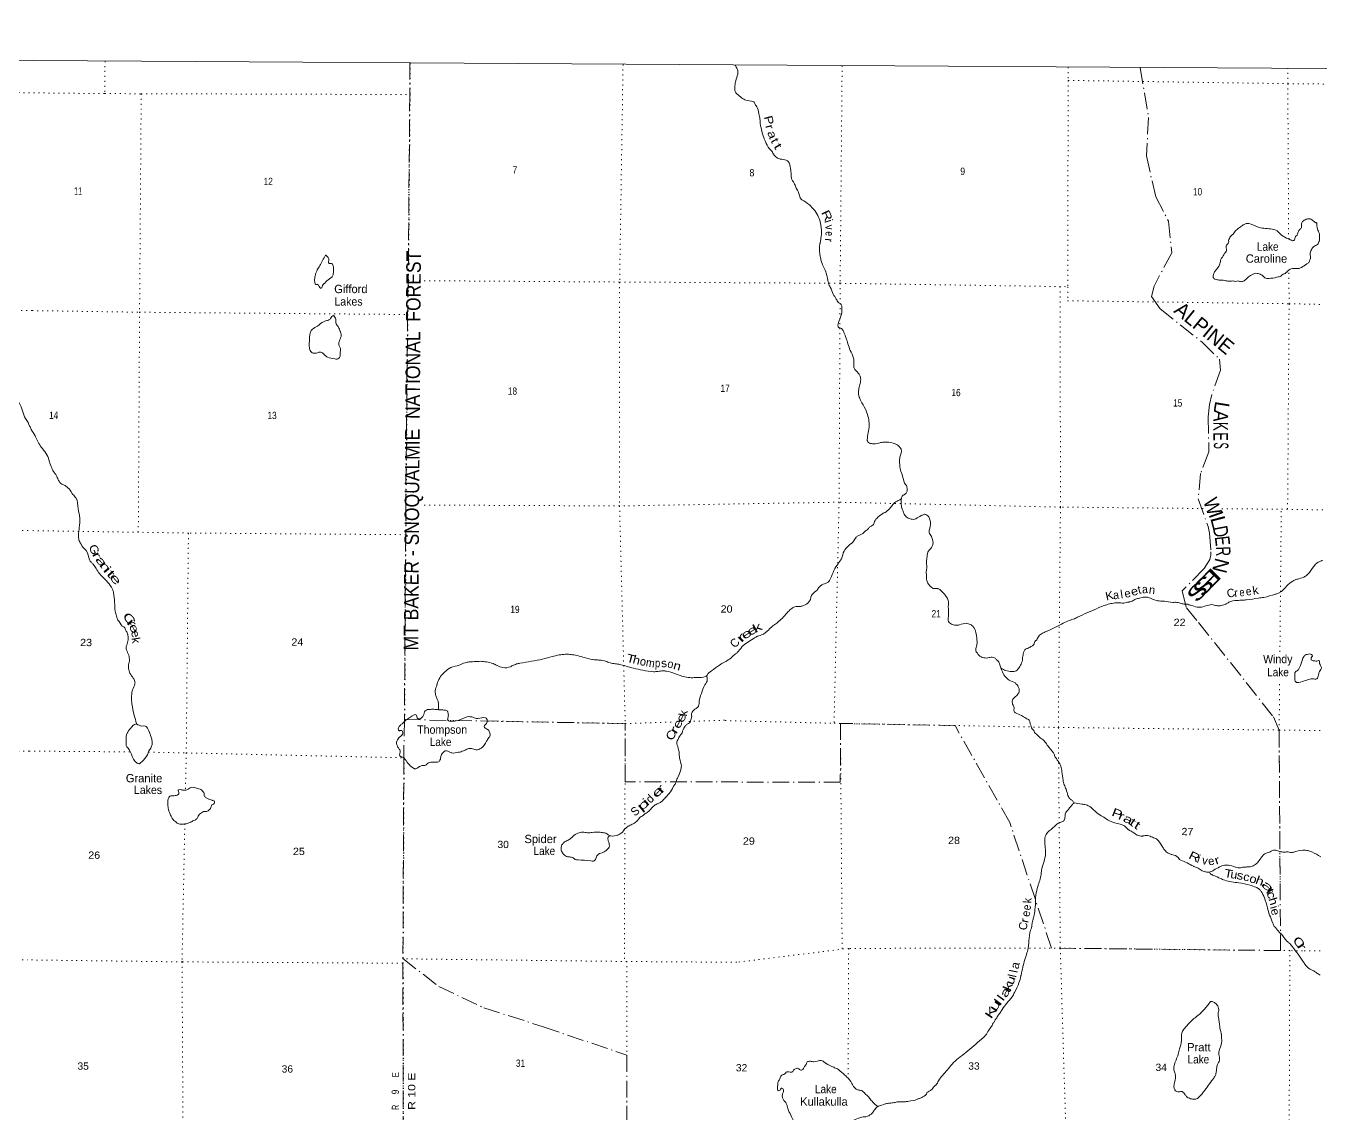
# Model space of a CAD drawing. Header units: feet. Extents: x -252966 to 4, y -183309 to 1368.
# Drawn here: x -155585 to -124436, y -24795 to 1368 of the extents above; entities that cross this region are included whole.
import ezdxf
from ezdxf.enums import TextEntityAlignment as Align

# ---------------------------------------------------------------- set-up
doc = ezdxf.new("R2010")
doc.units = ezdxf.units.FT
doc.header["$LTSCALE"] = 80
doc.linetypes.add('DOT_DASHED', pattern=[7.7, 5, -1.2, 0.3, -1.2])
doc.linetypes.add('DOTTED', pattern=[1.5, 0.3, -1.2])
for name, color, linetype, lineweight in [('39', 7, 'Continuous', 13), ('4', 7, 'Continuous', 13), ('41', 7, 'Continuous', 13), ('44', 7, 'DOT_DASHED', 13), ('6', 7, 'DOTTED', 25), ('7', 7, 'DOTTED', 13)]:
    doc.layers.add(name, color=color, linetype=linetype, lineweight=lineweight)

msp = doc.modelspace()

# ---------------------------------------------------------------- linework, layer by layer
at = {"layer": '39'}
for points in [[(-138510.26, 424.8), (-138501.15, 402.24), (-138450.09, 292.07), (-138452.66, 207.66), (-138497.88, 49.17), (-138518.8, -77.33), (-138523.26, -143.64), (-138515.69, -214.05), (-138495.79, -242.33), (-138388, -339.59), (-138278.03, -412.73), (-138071.49, -458.42), (-138059.49, -464.53), (-138041.67, -502.85), (-137995.97, -577.55), (-137946.83, -738.72), (-137944.91, -750.8), (-137917.59, -871.6), (-137906.54, -1022.45), (-137896.78, -1064.74), (-137837.95, -1280.25), (-137786.64, -1415.3), (-137687.36, -1586.87), (-137619.62, -1667.76), (-137562.01, -1762.65), (-137512.06, -1801.19), (-137427.95, -1835.96), (-137283.57, -1867.14), (-137257.56, -1881.39), (-137241.57, -1893.57), (-137182.47, -2066.86), (-137167.3, -2201.66), (-137167.39, -2215.73), (-137161.9, -2296.18), (-137092.43, -2419.29), (-137056.88, -2510.01), (-137001.34, -2614.93), (-136918.27, -2806.49), (-136864.3, -2845.07), (-136688.46, -2976.98), (-136630.63, -3039.7), (-136523.22, -3195.25), (-136491.57, -3267.84), (-136452.45, -3424.92), (-136440.93, -3505.41), (-136437.63, -3613.99), (-136454.8, -3780.72), (-136471.43, -3867.04), (-136475.58, -3887.11), (-136482.81, -4069.99), (-136461.6, -4202.82), (-136434.22, -4313.58), (-136323.53, -4581.72), (-136268.88, -4819.32), (-136249.18, -4877.75), (-136225.36, -4920.14), (-136152.18, -5089.51), (-136082.67, -5206.6), (-136030.98, -5285.36), (-135975.02, -5325.96), (-135959.07, -5344.17), (-135945.49, -5416.63), (-135946.12, -5511.11), (-135956.5, -5563.3), (-135960.67, -5585.39), (-136034.38, -5799.96), (-136038.83, -5866.27), (-136028.9, -5882.42), (-135954.83, -5917.12), (-135926.91, -5947.47), (-135895.19, -6010.01), (-135798.58, -6280.07), (-135743.42, -6441.28), (-135666.32, -6626.77), (-135656.66, -6683.12), (-135659.53, -6813.77), (-135647.85, -6870.14), (-135631.99, -6900.4), (-135620.03, -6914.56), (-135558.21, -6979.32), (-135512.43, -7041.96), (-135498.65, -7084.28), (-135493, -7140.6), (-135509.89, -7265.12), (-135540.78, -7381.5), (-135547.31, -7457.84), (-135535.75, -7532.3), (-135490.35, -7651.23), (-135381.24, -7853.02), (-135343.65, -7939.73), (-135300.59, -8108.89), (-135289.14, -8199.43), (-135289.45, -8245.67), (-135333.91, -8593.13), (-135332.06, -8617.26), (-135302.22, -8659.69), (-135256.18, -8682.13)], [(-158922.14, -1600.99), (-158917.64, -1607.73), (-158871.3, -1726.34), (-158772.62, -1931.36), (-158712.23, -2029.83), (-158625.72, -2140.33), (-158585.44, -2226.77), (-158474.56, -2546.42), (-158410.06, -2727.35), (-158301.36, -2914.25), (-158283.25, -2938.37), (-158158.54, -3076.98), (-158104.19, -3167.41), (-158033.8, -3235.7), (-157979.51, -3275.85), (-157818.69, -3368.15), (-157750.4, -3362.02), (-157633.9, -3353.81), (-157541.52, -3333.57), (-157443.1, -3323.38), (-157149.81, -3329.01), (-157029.29, -3320.79), (-156834.47, -3294.37), (-156691.84, -3300.21), (-156647.63, -3312.22), (-156609.44, -3334.29), (-156569.21, -3378.48), (-156498.71, -3537.28), (-156472.54, -3577.47), (-156450.43, -3593.53), (-156402.2, -3605.53), (-156376.07, -3621.59), (-156337.8, -3699.98), (-156321.65, -3766.33), (-156289.26, -3973.46), (-156236.79, -4166.47), (-156204.55, -4252.92), (-156160.09, -4470.08), (-156145.8, -4657.12), (-156165.71, -4805.98), (-156169.71, -4816.05), (-156191.63, -4962.91), (-156185.5, -5049.39), (-156151.17, -5200.19), (-156136.89, -5379.18), (-156156.51, -5763.38), (-156148.34, -5871.98), (-156075.77, -6075.03), (-156017.07, -6441.01), (-155992.78, -6591.83), (-155990.6, -6730.61), (-155984.53, -6766.8), (-155990.34, -6947.83), (-155980.24, -6996.09), (-155945.91, -7142.87), (-155899.53, -7287.63), (-155897.5, -7303.72), (-155845.04, -7492.71), (-155808.78, -7579.15), (-155746.36, -7701.75), (-155663.76, -7892.72), (-155591.21, -8083.7), (-155532.85, -8176.14), (-155514.7, -8226.4), (-155473.76, -8296.57), (-155454.61, -8347.41)], [(-124527.72, -3368.42), (-124555.78, -3360.18), (-124603.72, -3321.64), (-124677.74, -3278.9), (-124733.94, -3274.49), (-124768.16, -3286.31), (-124856.88, -3341.97), (-124885.37, -3398.05), (-124883.8, -3464.4), (-124894.05, -3496.49), (-124946.63, -3552.41), (-124991.55, -3664.67), (-125025.94, -3702.62), (-125066.71, -3794.8), (-125100.89, -3800.59), (-125152.95, -3778.11), (-125174.97, -3767.9), (-125241.05, -3739.29), (-125403, -3631.61), (-125468.82, -3562.79), (-125502.87, -3550.49), (-125548.95, -3534.08), (-125869.96, -3489.6), (-125984.15, -3448.59), (-126204.64, -3386.73), (-126230.79, -3392.57), (-126301.35, -3434.29), (-126497.22, -3597.75), (-126531.66, -3643.74), (-126559.92, -3665.65), (-126618.68, -3745.65), (-126637.09, -3795.77), (-126639.45, -3850.03), (-126645.54, -3860.04), (-126696.21, -3930.04), (-126698.43, -3962.19), (-126686.86, -4034.64), (-126713.3, -4084.71), (-126733.51, -4104.67), (-126776.18, -4180.76), (-126820.76, -4240.75), (-126837.21, -4298.93), (-126868.05, -4407.27), (-126953.13, -4519.24), (-126975.44, -4553.26), (-127008.11, -4635.45), (-127012.38, -4673.61), (-127002.49, -4695.79), (-126976.56, -4722.11), (-126962.54, -4728.24), (-126866.29, -4749.02), (-126739.83, -4757.96), (-126627.5, -4776.84), (-126513.02, -4773.63), (-126472.91, -4781.95), (-126408.57, -4770.35), (-126336.4, -4788.95), (-126304.22, -4781.14), (-126229.64, -4739.45), (-126201.33, -4709.49), (-126011.79, -4592.23), (-125947.49, -4586.65), (-125929.45, -4590.8), (-125831.33, -4633.71), (-125741.43, -4704.7), (-125711.34, -4708.93), (-125528.49, -4692.13), (-125419.88, -4666.77), (-125381.62, -4650.95), (-125306.97, -4597.21), (-125280.82, -4591.36), (-125246.47, -4559.44), (-125236.43, -4559.51), (-125228.28, -4541.47), (-125199.99, -4515.54), (-125179.81, -4499.6), (-125073.15, -4466.18), (-124978.82, -4472.88), (-124940.62, -4467.12), (-124884.24, -4443.39), (-124753.14, -4357.88), (-124702.66, -4316.02), (-124680.23, -4263.91), (-124669.9, -4219.76), (-124666.87, -4064.99), (-124644.47, -4018.91), (-124632.27, -3994.87), (-124567.58, -3931), (-124484.9, -3877.31), (-124464.47, -3825.19), (-124460.37, -3813.16), (-124449.95, -3754.93), (-124462.98, -3600.05), (-124510.39, -3481.11), (-124527.72, -3368.42), (-124535.82, -3378.41)], [(-148377.59, -4152.84), (-148511.77, -4401.16), (-148570.68, -4503.27), (-148597.18, -4563.39), (-148621.85, -4649.66), (-148636.48, -4735.99), (-148636.68, -4766.15), (-148628.94, -4810.43), (-148605.12, -4852.81), (-148576.99, -4851), (-148564.96, -4853.09), (-148493.27, -4944.06), (-148465.07, -4932.2), (-148444.63, -4878.07), (-148414.26, -4840.09), (-148400.13, -4828.13), (-148345.51, -4768.2), (-148214.34, -4670.63), (-148196.08, -4642.61), (-148187.75, -4598.45), (-148184.67, -4435.64), (-148198.35, -4379.25), (-148212.28, -4359.05), (-148286.51, -4348.48), (-148302.24, -4298.11), (-148289.99, -4268.04), (-148313.69, -4207.57), (-148369.51, -4144.86)], [(-148172.29, -5601.67), (-148220.63, -5623.44), (-148253.09, -5673.47), (-148305.55, -5711.29), (-148341.78, -5723.1), (-148408.19, -5744.74), (-148569.56, -5854.17), (-148688.57, -5933.74), (-148735.21, -6001.75), (-148747.61, -6055.94), (-148763.57, -6343.3), (-148750.06, -6425.81), (-148696.3, -6496.55), (-148599.98, -6507.28), (-148535.58, -6485.62), (-148485.35, -6481.96), (-148447.31, -6498.31), (-148379.47, -6565.13), (-148361.5, -6581.34), (-148325.5, -6603.7), (-148151.07, -6645.14), (-148096.88, -6649.54), (-148026.24, -6595.76), (-148017.97, -6559.64), (-148017.41, -6475.21), (-148016.87, -6392.8), (-148048.58, -6330.25), (-148054.2, -6267.9), (-148045.94, -6233.78), (-148021.42, -6169.63), (-147996.5, -6045.17), (-148012.27, -6000.83), (-148020.21, -5986.7), (-148061.69, -5881.88), (-148103.47, -5823.28), (-148123.26, -5778.92), (-148128.7, -5690.43), (-148180.26, -5591.56)], [(-155454.61, -8347.41), (-155364.48, -8493.88), (-155338.78, -8554.37), (-155187.81, -8804.71), (-155078.33, -8950.22), (-155017.19, -9119.51), (-154963.96, -9268.65), (-154898.46, -9385.7), (-154854.68, -9446.32), (-154805.18, -9553.21), (-154765.45, -9617.82), (-154723.55, -9658.32), (-154641.45, -9695.09), (-154563.54, -9755.94), (-154543.59, -9776.19), (-154452.08, -9907.5), (-154380.34, -9990.43), (-154325.8, -10246.11), (-154289.19, -10479.56), (-154290.01, -10604.19), (-154302.86, -10724.72), (-154315.65, -10837.2), (-154314.57, -10977.92), (-154302.84, -11026.25), (-154275.05, -11074.7), (-154189.54, -11201.95), (-154133.68, -11258.63), (-154052.81, -11480.33), (-154013.04, -11538.9), (-153967.17, -11587.47), (-153955.2, -11599.62), (-153895.57, -11692.51), (-153712.32, -11918.95), (-153646.5, -11987.77), (-153527.03, -12141.39), (-153495.29, -12199.91), (-153475.67, -12270.41), (-153449.11, -12505.8), (-153432.43, -12716.99), (-153403.1, -12835.8), (-153391.41, -12890.16), (-153341.71, -12966.9), (-153226.09, -13096.37), (-153216.07, -13098.45), (-153196.28, -13142.82), (-153158.58, -13211.43), (-153129.03, -13298.08), (-153123.71, -13404.66), (-153158.71, -13535.08), (-153171.19, -13601.33), (-153163.45, -13645.61), (-153110.11, -13778.67), (-153098.47, -13841.07), (-153094.9, -13907.43), (-153109.42, -13977.69), (-153112.2, -14094.26), (-153080.82, -14209.07), (-152999.26, -14326.24), (-152963.64, -14404.89), (-152957.87, -14443.12), (-152962.03, -14465.21), (-153019.22, -14611.55), (-153038, -14717.96), (-153040.94, -14858.66), (-153031.45, -14943.16), (-152975.08, -15224.99), (-152926.18, -15422.34), (-152924.24, -15432.41)], [(-135256.18, -8682.13), (-135210.03, -8686.47), (-135057.32, -8673.48), (-134960.77, -8650.04), (-134874.42, -8648.64), (-134659.82, -8690.36), (-134611.8, -8716.83), (-134547.94, -8777.59), (-134520.09, -8817.99), (-134549.47, -9008.76), (-134553.64, -9032.85), (-134554.67, -9187.63), (-134535.43, -9316.43), (-134486.2, -9463.52), (-134403.27, -9677.19), (-134391.3, -9689.34), (-134381.54, -9731.62), (-134371.9, -9792), (-134388.44, -9864.25), (-134412.73, -9892.22), (-134485.32, -9937.95), (-134513.9, -10008.1), (-134520.72, -10128.67), (-134499.33, -10235.36), (-134491.42, -10253.51), (-134448.11, -10384.48), (-134416.24, -10424.91), (-134326.29, -10487.87), (-134280.19, -10500.25), (-134221.99, -10506.7), (-134169.68, -10490.98), (-134036.66, -10417.54), (-133974.22, -10389.84), (-133946.07, -10384.01), (-133924.02, -10390.2), (-133876.04, -10422.7), (-133854.11, -10446.98), (-133834.33, -10493.35), (-133818.62, -10545.73), (-133815.18, -10634.21), (-133844.45, -10808.89), (-133842.58, -10829.01), (-133820.77, -10871.38), (-133751.83, -11074.9), (-133758.12, -11115.06), (-133788.7, -11185.2), (-133853.45, -11259.12), (-133873.76, -11293.15), (-133900.86, -11443.73), (-133911.44, -11526.08), (-133902.22, -11650.78), (-133915.06, -11769.29), (-133907.81, -11887.95), (-133896.52, -12002.61), (-133848.84, -12081.35), (-133786.99, -12142.09), (-133775.02, -12154.24), (-133747.01, -12170.52), (-133650.62, -12169.19), (-133624.55, -12175.4), (-133558.6, -12224.11), (-133504.73, -12276.76), (-133440.98, -12353.6), (-133417.11, -12387.94), (-133383.63, -12488.69), (-133384.39, -12603.27), (-133382, -12848.54), (-133390.57, -12930.9), (-133364.84, -12987.37), (-133352.87, -12999.51), (-133308.88, -13027.97), (-133214.67, -13054.77), (-133118.21, -13043.39), (-132941.26, -13008.45), (-132881.13, -13024.96), (-132797.15, -13079.83), (-132771.24, -13110.16), (-132700.65, -13367.97), (-132693.12, -13444.42), (-132699.73, -13532.82), (-132724.58, -13647.23), (-132720.73, -13671.38), (-132696.91, -13713.76), (-132649.13, -13776.42), (-132597.16, -13812.97), (-132533.06, -13837.55), (-132400.5, -13834.46), (-132384.41, -13830.56), (-132328.15, -13824.92), (-132274.02, -13839.38), (-132222.1, -13883.97), (-132160.37, -13962.8), (-132152.49, -13984.97), (-132083.47, -14176.43), (-131994.01, -14313.76), (-131922.1, -14372.57), (-131771.91, -14435.95)], [(-135574.13, -10909.25), (-135443.16, -10843.84), (-135376.49, -10781.99), (-135340.21, -10762.14), (-135303.81, -10724.2), (-135257.32, -10678.3), (-135182.72, -10632.59), (-135168.37, -10588.46), (-135107.42, -10482.35), (-134972.14, -10370.73), (-134937.89, -10352.88), (-134917.76, -10346.99), (-134853.22, -10303.22), (-134752.1, -10195.38), (-134717.64, -10147.38), (-134616.69, -10065.67), (-134530.03, -10018.04), (-134513.15, -9997.21)], [(-141547.82, -18124.06), (-141375.06, -18115.23), (-141304.59, -18087.59), (-141256.22, -18061.79), (-141146.94, -17933.91), (-141066.27, -17882.21), (-140969.54, -17830.63), (-140864.6, -17752.97), (-140850.4, -17730.96), (-140775.64, -17661.13), (-140723.2, -17627.32), (-140678.75, -17585.42), (-140634.42, -17563.62), (-140478.77, -17407.92), (-140394.07, -17354.24), (-140313.54, -17322.65), (-140236.75, -17250.82), (-140218.56, -17232.86), (-140133.57, -17134.96), (-140024.16, -16986.97), (-139985.49, -16908.84), (-139961.2, -16880.87), (-139920.26, -16762.56), (-139889.75, -16704.47), (-139824.39, -16538.08), (-139809.75, -16449.74), (-139852.63, -16252.43), (-139860.1, -16167.95), (-139875.34, -16043.2), (-139914.6, -15906.23), (-139914.31, -15862.01), (-139895.92, -15813.89), (-139889.81, -15801.87), (-139841.01, -15709.74), (-139792.41, -15647.77), (-139778.07, -15605.66), (-139747.46, -15531.49), (-139717.01, -15481.45), (-139668.51, -15435.56), (-139614.08, -15403.78), (-139591.76, -15369.76), (-139583.49, -15333.64), (-139560.78, -15239.32), (-139568.56, -15201.07), (-139562.36, -15174.98), (-139481.39, -15077.05), (-139420.86, -15033.25), (-139406.65, -15011.24), (-139394.47, -14991.22), (-139379.73, -14886.79), (-139328.26, -14696.18), (-139240.52, -14485.72), (-139185.52, -14367.51), (-139194.96, -14276.98), (-139188.78, -14252.9), (-139085.71, -14153.11), (-138889.98, -14011.77), (-138654.1, -13870.71), (-138518.8, -13757.08), (-138462.28, -13713.25), (-138354.96, -13577.31), (-138310.49, -13533.4), (-138254, -13493.6), (-138235.84, -13481.66), (-138078.54, -13380.25), (-137945.52, -13306.81), (-137881.14, -13289.17), (-137707.6, -13161.74), (-137651.01, -13107.87), (-137467.35, -12968.45), (-137234.82, -12726.85), (-137153.99, -12651.03), (-137079.41, -12609.34), (-136942.81, -12602.26), (-136870.38, -12580.66), (-136737.28, -12495.16), (-136698.61, -12417.04), (-136694.46, -12396.96), (-136661.8, -12316.78), (-136540.58, -12207.08), (-136495.97, -12141.05), (-136457.58, -12105.14), (-136399.1, -12069.37), (-136278.28, -12017.95), (-136243.87, -11977.99), (-136158.23, -11781.59), (-136060.68, -11605.38), (-135971.5, -11481.37), (-135955.26, -11455.36), (-135924.49, -11357.07), (-135847.18, -11204.84), (-135824.93, -11180.87), (-135731.99, -11095.09), (-135711.84, -11085.18), (-135667.32, -11033.23), (-135604.45, -10939.19), (-135574.13, -10909.25)], [(-132113.41, -14090.71), (-132059.01, -14122.33), (-131938.77, -14159.36), (-131858.5, -14167.97), (-131749.93, -14148.63), (-131681.15, -14072.73), (-131620.17, -13960.59), (-131601.64, -13892.37), (-131595.22, -13832.11), (-131572.34, -13711.65), (-131541.78, -13645.53), (-131513.51, -13621.61), (-131481.31, -13611.79), (-131394.68, -13570.18), (-131330.11, -13522.39), (-131283.3, -13428.24), (-131271.2, -13420.28), (-131222.46, -13338.21), (-131139.6, -13258.38), (-131052.97, -13216.78), (-130656.11, -13026.6), (-130513.05, -12953.23), (-130376.2, -12907.96), (-130277.5, -12862.42), (-129818.3, -12658.61), (-129572.65, -12559.83), (-129439.91, -12528.61), (-129305.26, -12513.47), (-129160.72, -12520.53), (-129046.1, -12497.21), (-129028.02, -12495.33), (-128937.43, -12461.8), (-128899.1, -12435.93), (-128808.55, -12408.43), (-128691.9, -12381.11), (-128635.65, -12377.49), (-128551.42, -12394.16), (-128419.22, -12445.35), (-128272.8, -12472.52), (-128180.46, -12477.19), (-127983.84, -12504.71), (-127931.62, -12503.07), (-127831.29, -12513.83), (-127735.09, -12542.66), (-127620.68, -12551.5), (-127572.59, -12567.93), (-127552.54, -12572.09), (-127392.19, -12617.45), (-127293.78, -12616.13), (-127010.27, -12561.85), (-126902.01, -12588.74), (-126785.45, -12575.5), (-126723.05, -12553.82), (-126664.61, -12522.07), (-126634.36, -12502.18), (-126433.25, -12457.37), (-126302.68, -12452.26), (-126208.25, -12444.89), (-125920.79, -12400.68), (-125790.15, -12383.51), (-125514.54, -12309.07), (-125498.45, -12305.16), (-125419.94, -12275.56), (-125236.09, -12108), (-125092.75, -11992.42), (-125038.35, -11964.66), (-124949.81, -11937.14), (-124788.75, -11875.96), (-124691.74, -11782.16), (-124564.07, -11606.16), (-124481.3, -11540.41), (-124402.85, -11503.71), (-124380.53, -11496.92)], [(-139189.45, -14263.2), (-139233.2, -14288.77), (-139426.14, -14313.54), (-139530.59, -14316.82), (-139687.15, -14305.67), (-139967.71, -14217.24), (-140166.13, -14159.56), (-140250.42, -14150.92), (-140373.01, -14166.14), (-140471.46, -14173.48), (-140736.28, -14135.43), (-140958.88, -14089.63), (-141313.7, -13994.65), (-141432.07, -13977.73), (-141552.39, -13952.76), (-141660.53, -13907.77), (-141738.78, -13897.17), (-141758.85, -13895.02), (-141855.19, -13888.31), (-142047.77, -13856.79), (-142400.61, -13767.86), (-142458.79, -13759.41), (-142597.32, -13754.41), (-142752.05, -13769.4), (-142916.99, -13810.45), (-143150.33, -13871.12), (-143415.74, -13921.51), (-143695.19, -13969.79), (-143777.64, -13987.3), (-143825.97, -14007.06), (-143850.13, -14016.94), (-143922.66, -14052.62), (-144103.53, -14073.45), (-144241.78, -14026.24), (-144337.86, -13979.33), (-144498.24, -13937.99), (-144650.76, -13922.84), (-144757.22, -13928.12), (-144915.94, -13939.06), (-145014.45, -13956.46), (-145153.38, -14011.76), (-145358.63, -14074.64), (-145507.94, -14182.14), (-145578.74, -14260.04), (-145659.94, -14392.14), (-145688.62, -14478.38), (-145694.79, -14500.45), (-145715.26, -14558.6), (-145730.28, -14705.24), (-145704.74, -14789.85), (-145682.91, -14830.21), (-145661.3, -14902.74), (-145654.09, -15027.42), (-145656.47, -15083.69)], [(-125043.15, -14212.08), (-125039.02, -14194.02), (-124972.38, -14138.2), (-124931.78, -14072.15), (-124901.2, -14002.01), (-124821.55, -13801.55), (-124793.24, -13771.59), (-124746.95, -13755.84), (-124640.54, -13758.6), (-124620.7, -13794.92), (-124649.09, -13836.94), (-124653.32, -13869.07), (-124649.41, -13885.18), (-124621.41, -13903.47), (-124539.16, -13916.11), (-124529.14, -13918.19), (-124462.76, -13902.58), (-124446.87, -13928.83), (-124447.19, -13977.07), (-124423.39, -14021.46), (-124403.72, -14083.92), (-124415.99, -14118.01), (-124448.43, -14164.02), (-124475.07, -14246.25), (-124517.91, -14346.46), (-124620.32, -14345.73), (-124648.44, -14347.55), (-124948.21, -14431.87), (-125006.43, -14429.45), (-125032.35, -14401.12), (-125042.23, -14376.93), (-125043.74, -14300.53), (-125045.67, -14288.45), (-125043.15, -14212.08)], [(-131771.91, -14435.95), (-131758.04, -14464.19), (-131722.09, -14494.59), (-131714.21, -14516.76), (-131692.35, -14551.09), (-131676.71, -14615.53), (-131676.91, -14645.68), (-131713.51, -14715.78), (-131782.27, -14787.67), (-131830.78, -14835.57), (-131840.99, -14861.63), (-131835.56, -14952.13), (-131802.01, -15040.82), (-131800.56, -15125.26), (-131768.66, -15159.66), (-131624.49, -15222.99), (-131518.53, -15294.1), (-131468.47, -15316.57), (-131422.62, -15367.15), (-131416.9, -15413.42), (-131410.98, -15429.55), (-131365.57, -15546.46), (-131335.65, -15576.83), (-131305.91, -15635.33), (-131212.09, -15720.43), (-131170.23, -15766.96), (-131128.24, -15795.4), (-130962.85, -15989.55), (-130831.53, -16173.41), (-130799.85, -16241.98), (-130781.9, -16260.2), (-130762.11, -16304.57), (-130744.14, -16320.78), (-130734.21, -16336.93), (-130674.71, -16449.92), (-130649.46, -16578.76), (-130622.7, -16783.99), (-130593.31, -16894.76), (-130549.83, -17001.61), (-130504.63, -17150.69), (-130480.87, -17201.12), (-130456.96, -17229.43), (-130399.03, -17276.07), (-130357.21, -17328.63)], [(-145652.48, -15087.74), (-145762.86, -15076.91), (-145879.35, -15080.11), (-145915.52, -15083.87), (-145971.96, -15115.64), (-146022.96, -15235.89), (-146081.61, -15297.8), (-146113.81, -15309.63), (-146173.79, -15269), (-146185.53, -15222.68), (-146215.53, -15204.38), (-146243.71, -15214.23), (-146437.32, -15339.51), (-146469.65, -15369.44), (-146510.09, -15411.36), (-146572.66, -15459.17), (-146615.24, -15521.19), (-146619.61, -15575.43), (-146611.67, -15589.56), (-146591.61, -15591.71), (-146571.5, -15587.83), (-146541.37, -15586.04), (-146517.48, -15618.37), (-146513.67, -15648.55), (-146534.06, -15696.65), (-146584.57, -15742.53), (-146655.5, -15840.53), (-146661.95, -15904.81), (-146630.36, -15985.45), (-146588.62, -16052.08), (-146574.89, -16100.42), (-146574.95, -16110.47), (-146593.42, -16170.65), (-146583.56, -16196.85), (-146551.57, -16219.19), (-146521.51, -16227.45), (-146483.54, -16255.86), (-146389.92, -16371.1), (-146250.19, -16498.74), (-146230.16, -16506.92), (-146165.81, -16493.3), (-146115.37, -16457.47), (-146058.97, -16431.74), (-146008.73, -16426.06), (-145964.54, -16424.36), (-145916.06, -16380.48), (-145871.73, -16358.68), (-145749.2, -16353.51), (-145733.14, -16353.63), (-145636.59, -16330.19), (-145608.11, -16274.1), (-145591.49, -16189.79), (-145534.7, -16105.76), (-145494.37, -16079.91), (-145432.16, -16086.38), (-145368.12, -16119), (-145334.03, -16127.28), (-145173.28, -16112.33), (-145052.56, -16077), (-144971.97, -16037.36), (-144941.77, -16025.52), (-144857.42, -16024.1), (-144757.19, -16050.94), (-144686.84, -16041.39), (-144628.41, -16011.65), (-144498.81, -15847.72), (-144444, -15759.66), (-144417.69, -15727.68), (-144413.34, -15677.45), (-144444.9, -15590.79), (-144472.82, -15562.45), (-144526.84, -15531.91), (-144550.81, -15511.64), (-144546.48, -15465.44), (-144487.83, -15401.52), (-144477.48, -15355.36), (-144483.3, -15325.17), (-144489.24, -15311.05), (-144521.18, -15282.68), (-144706.05, -15301.48), (-144828.33, -15268.45), (-144908.56, -15253.81), (-145142.02, -15332.58), (-145316.95, -15365.51), (-145389.24, -15365), (-145427.23, -15340.61), (-145418.54, -15240.16), (-145427.99, -15151.64), (-145435.87, -15127.47), (-145503.94, -15096.83), (-145600.31, -15094.14), (-145614.37, -15094.04), (-145652.48, -15087.74)], [(-152924.22, -15430.39), (-152974.52, -15444.11), (-153039.19, -15505.97), (-153134.36, -15625.92), (-153148.61, -15653.96), (-153173.74, -15810.58), (-153170.61, -15945.29), (-153158.82, -15983.57), (-153124.89, -16015.97), (-153025.79, -16213.67), (-152954.27, -16330.77), (-152890.34, -16381.48), (-152856.25, -16387.75), (-152842.18, -16385.84), (-152838.1, -16375.82), (-152825.97, -16363.84), (-152688.46, -16220.08), (-152660.05, -16174.04), (-152625.28, -16079.81), (-152566.44, -15987.75), (-152547.8, -15901.44), (-152549.41, -15841.12), (-152568.88, -15748.51), (-152628.12, -15597.33), (-152659.8, -15528.75), (-152691.68, -15490.33), (-152717.71, -15480.1), (-152794.02, -15479.56), (-152924.22, -15430.39)], [(-151926.66, -17023.53), (-151902.5, -17013.65), (-151844.25, -17012.05), (-151810.18, -17022.34), (-151711.73, -17014.99), (-151681.49, -16997.11), (-151629.1, -16969.34), (-151558.71, -16953.76), (-151448.45, -16982.68), (-151394.34, -16999.14), (-151314.44, -17064.03), (-151296.57, -17094.31), (-151296.93, -17148.59), (-151285.04, -17172.8), (-151231.12, -17217.4), (-151169.08, -17250), (-151100.91, -17266.57), (-151082.88, -17272.73), (-151056.84, -17282.96), (-151045.1, -17329.28), (-151107.68, -17379.09), (-151144.37, -17461.26), (-151172.73, -17499.25), (-151235.22, -17534.99), (-151307.55, -17540.51), (-151359.95, -17568.29), (-151404.32, -17598.13), (-151465.26, -17702.23), (-151519.74, -17742.05), (-151606.38, -17785.66), (-151624.52, -17795.59), (-151696.99, -17823.22), (-151823.63, -17842.43), (-151859.79, -17844.18), (-151903.9, -17833.82), (-151977.91, -17789.07), (-152023.84, -17750.55), (-152061.67, -17702.04), (-152113.2, -17599.15), (-152160.45, -17456.09), (-152167.76, -17345.47), (-152144.7, -17198.89), (-152132.54, -17182.89), (-152098.27, -17163.03), (-152060.1, -17159.28), (-152040, -17157.41), (-151941.51, -17144.04), (-151903.15, -17112.14), (-151902.94, -17079.98), (-151918.72, -17037.65), (-151926.66, -17023.53)], [(-130357.21, -17328.63), (-130409.77, -17382.54), (-130523.14, -17520.45), (-130541.35, -17540.42), (-130571.98, -17618.6), (-130588.81, -17733.07), (-130600.99, -17753.09), (-130631.27, -17776.99), (-130723.89, -17814.54), (-130812.68, -17880.25), (-130907.63, -17966.02), (-130996.49, -18041.78), (-131028.95, -18091.81), (-131055.48, -18155.95), (-131059.72, -18190.09), (-131043.92, -18533.95), (-131044.01, -18548.03), (-131141.11, -18959.44), (-131151.75, -19049.83), (-131229.97, -19338.75), (-131275.5, -19543.47), (-131293.57, -19846.89), (-131320.9, -20031.64), (-131374.75, -20280.54), (-131381.08, -20326.73), (-131403.62, -20394.92), (-131443.47, -20651.95), (-131473.06, -20874.87), (-131512.09, -21007.28), (-131542.82, -21099.53), (-131633.66, -21474.81), (-131637.8, -21492.87), (-131683.06, -21657.39), (-131789.03, -21891.84), (-131849.98, -21997.95), (-132090.97, -22303.82), (-132139.69, -22383.88), (-132194.37, -22453.86), (-132218.8, -22503.94), (-132267.39, -22563.9), (-132283.72, -22603.99), (-132303.98, -22629.98), (-132328.45, -22686.1), (-132393.27, -22772.08), (-132464.37, -22894.2), (-132565.46, -22998.02), (-132585.66, -23015.97), (-132961.29, -23336.97), (-133140.93, -23474.41), (-133294.47, -23614.04), (-133405.83, -23751.96), (-133618.44, -24017.82), (-133685.39, -24121.88), (-133741.94, -24169.73), (-133774.37, -24215.74), (-133871.2, -24281.39), (-133897.43, -24301.31), (-133897.5, -24311.36), (-133998.51, -24403.12), (-134040.87, -24430.96), (-134111.3, -24452.58), (-134133.45, -24462.47), (-134334.58, -24509.3), (-134414.98, -24520.79), (-134501.32, -24520.18), (-134613.81, -24525.42), (-134710.35, -24546.85), (-134826.89, -24558.09), (-134907.32, -24573.6), (-135060.29, -24626.8), (-135084.43, -24632.66)], [(-130357.21, -17328.63), (-130170.64, -17358.1), (-130070.36, -17376.9), (-130016.29, -17399.39), (-129886.4, -17496.8), (-129740.63, -17620.45), (-129612.6, -17695.74), (-129492.61, -17770.96), (-129304.2, -17824.56), (-129199.98, -17855.45), (-129131.94, -17892.12), (-129080.09, -17946.76), (-129020.14, -17991.41), (-128942.11, -18034.17), (-128838.16, -18105.27), (-128774.03, -18125.82), (-128723.84, -18128.19), (-128699.72, -18124.34), (-128587.19, -18113.07), (-128471, -18156.11), (-128366.89, -18203.08), (-128245.46, -18364.75), (-128193.75, -18441.51), (-128115.97, -18522.47), (-128071.97, -18548.91), (-128001.84, -18573.53), (-127851.71, -18644.95), (-127821.88, -18689.39), (-127785.87, -18709.74), (-127635.69, -18775.13), (-127483.58, -18852.59), (-127465.56, -18860.76), (-127345.45, -18917.9), (-127297.47, -18950.4), (-127205.34, -18987.24), (-127115.04, -18997.93), (-127046.65, -18980.32), (-126990.21, -18948.55), (-126859.17, -18871.08), (-126736.4, -18829.73), (-126668.11, -18828.2), (-126605.92, -18836.68), (-126429.54, -18888.18), (-126379.38, -18894.57), (-126280.85, -18875.16), (-126222.67, -18873.25), (-126200.66, -18872.09), (-126187.35, -18869.19), (-126161.28, -18869.77), (-126141.02, -18869.19), (-126047.7, -18844.64), (-125865.8, -18667.02), (-125811.09, -18593.02), (-125762.64, -18555.17), (-125653.93, -18513.72), (-125579.38, -18476.05), (-125539.15, -18466.29), (-125501.01, -18468.57), (-125404.84, -18501.41), (-125308.53, -18514.15), (-125286.46, -18516.32), (-125206.07, -18506.83), (-125149.95, -18523.31), (-125103.75, -18521.63), (-125071.56, -18511.8), (-124848.38, -18471.17), (-124729.94, -18476.02), (-124631.77, -18510.89), (-124419.59, -18626.95)], [(-141547.82, -18124.06), (-141567.71, -18095.78), (-141603.7, -18071.4), (-141709.94, -18042.51), (-141762.12, -18038.12), (-141956.91, -18038.75), (-142009.2, -18050.44), (-142071.45, -18050.01), (-142181.8, -18035.15), (-142298.43, -18058.45), (-142364.89, -18088.14), (-142474, -18189.89), (-142554.63, -18235.56), (-142649.41, -18295.19), (-142673.69, -18323.17), (-142702.27, -18393.32), (-142704.66, -18451.6), (-142702.75, -18465.69), (-142680.98, -18514.09), (-142621.23, -18588.89), (-142527.11, -18629.76), (-142430.81, -18642.5), (-142362.84, -18689.22), (-142296.65, -18701.75), (-141987.55, -18724.03), (-141923.32, -18728.51), (-141868.75, -18676.62), (-141827.99, -18586.45), (-141809.8, -18568.49), (-141684.96, -18517.1), (-141608.31, -18465.38), (-141586.06, -18441.41), (-141575.95, -18431.43), (-141547.61, -18397.46), (-141543.13, -18327.13), (-141574.53, -18216.34), (-141578.35, -18186.16), (-141547.8, -18122.05)], [(-127098.67, -18998.02), (-127081.09, -19026.31), (-127001.09, -19075.12), (-126830.88, -19148.69), (-126732.75, -19189.59), (-126393.8, -19254.3), (-126121.05, -19308.49), (-125984.84, -19359.71), (-125898.8, -19406.55), (-125852.97, -19461.15), (-125777.67, -19614.47), (-125702.95, -19854.21), (-125651.88, -20027.46), (-125576.85, -20220.97), (-125539.23, -20301.64), (-125503.31, -20336.07), (-125455.55, -20402.75), (-125385.71, -20469.58), (-125367.77, -20489.81), (-125234.32, -20655.59), (-125178.4, -20702.22), (-125106.67, -20787.16), (-124834.02, -21160.98), (-124780.34, -21241.77), (-124734.46, -21288.33), (-124658.5, -21341.13), (-124590.43, -21373.78), (-124522.45, -21418.48), (-124435.78, -21473.23)], [(-127073.36, -22112.1), (-127235.31, -22307.96), (-127318.21, -22393.81), (-127445.42, -22499.46), (-127546.42, -22589.2), (-127671.83, -22727.03), (-127750.77, -22820.95), (-127765.13, -22867.08), (-127769.65, -22943.44), (-127787.09, -23150.37), (-127817.87, -23250.67), (-127848.83, -23377.1), (-127903.99, -23519.43), (-127949.08, -23657.82), (-127955.66, -23742.21), (-127953.73, -23754.28), (-127928.23, -23844.92), (-127937.65, -24055.93), (-127952.14, -24120.16), (-127944.66, -24204.64), (-127912.88, -24257.13), (-127844.76, -24281.74), (-127756.38, -24278.34), (-127686.58, -24351.2), (-127634.74, -24407.86), (-127582.73, -24438.38), (-127534.64, -24454.8), (-127436.28, -24459.51), (-127414.15, -24453.64), (-127361.71, -24419.84), (-127250.43, -24293.98), (-127236.26, -24275.98), (-127021.48, -23986.01), (-126970.8, -23914), (-126944.24, -23845.84), (-126925.2, -23699.23), (-126894.47, -23606.97), (-126863.99, -23552.91), (-126853.51, -23486.65), (-126876.68, -23345.77), (-126868.32, -23295.57), (-126845.85, -23239.44), (-126804.53, -23062.83), (-126806.1, -22996.48), (-126811.63, -22922.06), (-126848.57, -22738.87), (-126852.43, -22714.72), (-126883.04, -22485.34), (-126888.39, -22382.78), (-126875.98, -22328.59), (-126877.67, -22280.33), (-126941.16, -22163.29), (-127021.16, -22114.48), (-127041.19, -22106.29), (-127073.36, -22112.1)], [(-135084.43, -24632.66), (-135200.23, -24531.33), (-135275.95, -24442.34), (-135411.57, -24300.67), (-135477.53, -24253.97), (-135553.73, -24237.35), (-135619.78, -24204.72), (-135675.56, -24135.97), (-135703.31, -24081.5), (-135830.75, -23917.77), (-135918.6, -23840.76), (-136054.44, -23733.26), (-136142.53, -23692.43), (-136326.66, -23598.66), (-136382.62, -23558.06), (-136396.6, -23545.9), (-136442.66, -23527.48), (-136617.59, -23560.42), (-136639.67, -23558.25), (-136727.95, -23547.58), (-136792.41, -23577.28), (-136808.77, -23621.39), (-136841.16, -23661.36), (-136853.4, -23689.42), (-136887.89, -23743.45), (-136920.14, -23761.32), (-136948.2, -23753.08), (-137010.21, -23716.46), (-137044.37, -23720.24), (-137108.88, -23757.98), (-137125.16, -23790.02), (-137191.56, -23809.66), (-137289.95, -23808.96), (-137324.43, -23860.99), (-137356.59, -23864.78), (-137447.76, -23986.76), (-137484.37, -24056.86), (-137488.63, -24093.02), (-137495.41, -24207.55), (-137489.61, -24241.77), (-137465.62, -24258.02), (-137433.37, -24240.15), (-137405.01, -24202.16), (-137388.87, -24192.22), (-137356.93, -24220.59), (-137359.46, -24298.97), (-137373.74, -24333.05), (-137380.07, -24379.24), (-137380.14, -24389.29), (-137372.37, -24429.55), (-137340.64, -24490.08), (-137284.88, -24560.83), (-137261.23, -24629.35), (-137227.77, -24732.11), (-137156.48, -24883.38), (-137128.79, -24947.9), (-137102.93, -24984.27), (-137063, -25020.74), (-136962.87, -25061.65), (-136914.9, -25096.16), (-136904.93, -25106.28), (-136819.01, -25171.22), (-136740.89, -25201.92), (-136694.76, -25210.29), (-136564.26, -25215.23), (-136473.78, -25197.78), (-136403.3, -25168.12), (-136254.36, -25116.91), (-136181.98, -25103.35), (-136075.44, -25088.02), (-135936.53, -25034.72), (-135811.86, -25009.47), (-135660.93, -24962.29), (-135511.97, -24907.05), (-135411.42, -24885.65), (-135401.38, -24885.72), (-135330.99, -24870.14), (-135218.05, -24796.56), (-135165.35, -24722.55), (-135084.43, -24632.66)]]:
    msp.add_spline(points, degree=3, dxfattribs=at)
at = {"layer": '4'}
msp.add_lwpolyline([(-248626.54, 1367.99), (-217549.26, 1047.36), (-186471.56, 769.49), (-155393.5, 534.37), (-124315.16, 342), (-93236.57, 192.37), (-62157.81, 85.49), (-31078.93, 21.37), (0, -0.01)], dxfattribs=at)
at = {"layer": '44'}
for points in [[(-146343.96, 473.95), (-146345.81, -284.93), (-146383.41, -4761.49), (-146396.84, -5577.55), (-146441.1, -10151.61), (-146443.89, -10876.24), (-146475.27, -15322.69), (-146489.38, -16243.28), (-146510.66, -21170.11), (-146503.71, -26316.54), (-146492.76, -26498.86), (-146494.98, -26513.61), (-146639.57, -26514.6), (-151796.03, -26446.02), (-155579.03, -26440.68)], [(-128769.96, 366.94), (-128562.59, -838.93), (-128617.38, -1762.78), (-128393.1, -2742.54), (-128084.9, -3333.86), (-128006.94, -4095.36), (-128433.34, -4891.71), (-128490.63, -5142.29), (-128285.75, -5444.51), (-127276.23, -6240.42), (-126860.51, -6648.34), (-126833.27, -6920.3), (-127041.73, -7500.41), (-127097, -7740.17), (-127127.03, -8043.56), (-127113.31, -8884.15), (-127312.74, -9401.58), (-127369.02, -10015.98), (-127133.45, -10677.99), (-127100.66, -10839.04), (-127062.62, -11288.91), (-127064.14, -11368.92), (-127089.71, -11474.89), (-127126.23, -11533.36), (-127227.13, -11689.44), (-127757.16, -12230.14), (-127654.83, -12632.15), (-127361.5, -12989.21), (-125556.04, -15261.47), (-125421.33, -15576.49), (-125389.26, -20882.93), (-130900.08, -20824.45), (-131906.74, -17798.17), (-133222.69, -15470.92), (-135981.09, -15415.47), (-135983.51, -16830.31), (-141158.24, -16823.01), (-141160.13, -15421.11), (-146475.29, -15325.39)], [(-146511.24, -21072.8), (-145648.65, -21749.31), (-144564.6, -22261.27), (-143132.72, -22716.62), (-141123.57, -23400.75), (-141120.38, -26421.03)]]:
    msp.add_lwpolyline(points, dxfattribs=at)
at = {"layer": '6'}
for p, q in [((-146489.38, -16243.28), (-146511.24, -21072.8)), ((-146510.66, -21170.11), (-146501.39, -22541.5))]:
    msp.add_line(p, q, dxfattribs=at)
for points in [[(-146343.96, 473.95), (-146345.81, -284.93), (-146383.41, -4761.49), (-146396.84, -5577.55), (-146441.1, -10151.61), (-146443.89, -10876.24), (-146475.27, -15322.69)], [(-146501.39, -22541.5), (-146502.13, -23346.3), (-146503.64, -26307.54)]]:
    msp.add_lwpolyline(points, dxfattribs=at)
at = {"layer": '7'}
for p, q in [((-153680.16, 522.65), (-153687.19, -261.8)), ((-125214.16, -22.64), (-125212.53, 346.95)), ((-130501.08, 56.91), (-125214.16, -22.64)), ((-156723.01, -221.29), (-155398.85, -243.96)), ((-152809.65, -263.98), (-152848.34, -5513.52)), ((-152809.65, -263.98), (-146345.81, -284.93)), ((-125214.16, -22.64), (-124317.21, -31.7)), ((-125192.07, -3760.33), (-125214.16, -22.64)), ((-125182.87, -5317.86), (-125187.68, -4505.33)), ((-146383.41, -4761.49), (-146357.63, -4761.66)), ((-145998.65, -4764.1), (-141294.77, -4795.99)), ((-130507.77, -4908.36), (-130512.01, -5246.05)), ((-155434.89, -5483.27), (-158257.48, -5448.32)), ((-152848.34, -5513.52), (-152879.67, -10814.4)), ((-125217.92, -10265.08), (-125182.87, -5317.86)), ((-146400.45, -10160.79), (-146441.17, -10160.61)), ((-141296.22, -10183.45), (-146026.72, -10162.45)), ((-127250.37, -10245.25), (-130685.39, -10212.15)), ((-125217.56, -10264.84), (-126859.62, -10249.02)), ((-125403.49, -13691.73), (-125371.06, -10264.3)), ((-124373.6, -10279.78), (-125217.56, -10264.84)), ((-151672.59, -10835.87), (-151725.61, -16126.47)), ((-125421.33, -15576.49), (-125410.38, -14419.08)), ((-146475.27, -15322.69), (-146428.44, -15323.56)), ((-145426.52, -15342.11), (-145205.8, -15346.2)), ((-144477.36, -15359.69), (-141160.13, -15421.11)), ((-141160.13, -15421.11), (-140045.21, -15383.87)), ((-139630.79, -15370.03), (-138751.84, -15340.67)), ((-138751.9, -15349.67), (-136133.71, -15414.39)), ((-135981.09, -15415.47), (-135939.45, -20850.13)), ((-125397.04, -19596), (-125421.33, -15576.49)), ((-155507.8, -16083.65), (-153081.37, -16101.98)), ((-151725.61, -16126.47), (-146497.55, -16243.1)), ((-151760.09, -17835.01), (-151827.11, -21155.4)), ((-125389.26, -20882.93), (-125391.97, -20434.62)), ((-135781.91, -20830.48), (-135794.4, -23955.96)), ((-157111.79, -21069.22), (-155542.35, -21108.45)), ((-151827.11, -21155.4), (-151796.03, -26446.02)), ((-141123.59, -21137.56), (-141120.57, -26420.9))]:
    msp.add_line(p, q, dxfattribs=at)
for points in [[(-141212.39, 441.29), (-141294.77, -4795.99), (-141296.16, -10174.45)], [(-135939.71, 408.95), (-135987.45, -4825.43), (-136014.22, -10094.11), (-136133.71, -15414.39)], [(-130502.65, 376.89), (-130501.08, 56.91), (-130507.77, -4908.36)], [(-155398.85, -243.96), (-153687.19, -261.8), (-152809.65, -263.98)], [(-141294.77, -4795.99), (-135987.45, -4825.43), (-130507.77, -4908.36)], [(-130692.49, -4906.5), (-130685.39, -10212.15), (-130736.48, -15514.83), (-130689.23, -20826.24), (-130512.81, -26610.4), (-130693.5, -31808.2), (-130732.84, -36851.64)], [(-130512.01, -5246.05), (-125182.87, -5317.86), (-124346.4, -5336.99)], [(-155434.89, -5483.27), (-152848.4, -5522.52), (-146396.84, -5577.55)], [(-130685.39, -10212.15), (-136014.22, -10094.11), (-141296.22, -10183.45)], [(-141296.22, -10183.45), (-141160.13, -15421.11), (-141181.19, -21145.75)], [(-177863.77, -10497.63), (-172724.92, -10581.58), (-167465.82, -10632.6), (-163498.38, -10677.37), (-162268.98, -10691.76), (-158191.05, -10740.4), (-155471.3, -10777.75)], [(-146443.89, -10876.24), (-151672.59, -10835.87), (-155471.3, -10777.75)], [(-136133.71, -15414.39), (-130736.48, -15514.83), (-125421.33, -15576.49), (-124402.81, -15589.53)], [(-155507.8, -16083.65), (-156993.34, -16068.82), (-162272.57, -15987.66), (-167549.75, -15938.67), (-172800.83, -15879.59), (-177933.6, -15833.85)], [(-152636.82, -16110.02), (-151725.61, -16126.47), (-151743.74, -17024.64)], [(-125165.22, -20885.36), (-130689.23, -20826.24), (-135781.91, -20830.48), (-138473.03, -21165.28), (-141123.65, -21146.56), (-146511.31, -21081.8)], [(-146511.4, -21188.31), (-151827.11, -21155.4), (-155542.35, -21108.45)], [(-125399.83, -36761.76), (-125354.1, -31845.91), (-125184.71, -26535.45), (-125165.22, -20885.36)], [(-124431.98, -20891.16), (-124858.22, -20887.79), (-125165.22, -20885.36)]]:
    msp.add_lwpolyline(points, dxfattribs=at)

# ---------------------------------------------------------------- texts
at = {"layer": '41'}
for s, rotation, width, p in [('P', 284.654, 1.25, (-137824.2, -819.14)), ('r', 285.388, 1.2, (-137792.31, -1037.16)), ('a', 290.782, 1.3, (-137747.66, -1193.75)), ('t', 297.659, 1.3, (-137667.88, -1394.16)), ('t', 302.535, 1.5, (-137595.4, -1533.32)), ('R', 295.514, 1.35, (-136449.29, -3120.6)), ('v', 276.213, 0.9, (-136346.88, -3428.73)), ('e', 268.633, 0.75, (-136338.88, -3575.14)), ('G', 295.891, 1.15, (-154082.58, -11168.43)), ('r', 298.459, 1.6, (-154000.16, -11349.31)), ('a', 308.575, 1.85, (-153929.09, -11475.43)), ('n', 306.792, 1.8, (-153834.1, -11601.13)), ('i', 309.979, 1.7, (-153729.36, -11742.98)), ('t', 312.062, 1.9, (-153658.42, -11828.99)), ('e', 310.558, 1.85, (-153589.19, -11905.28)), ('a', 5.032, 0.95, (-128715.69, -12291.83)), ('k', 8.889, 1.05, (-126047.61, -12322.14)), ('K', 12.263, 1.1, (-129580.08, -12460.69)), ('a', 6.395, 0.95, (-129406.95, -12431.32)), ('e', 18.639, 1.15, (-128956.41, -12358.05)), ('e', 3.678, 0.8, (-126370.23, -12361.34)), ('e', 8.465, 0.9, (-126209.49, -12343.95)), ('C', 311.056, 1.65, (-153274.84, -12845.02)), ('r', 312.19, 2.15, (-153180.04, -12992)), ('e', 297.92, 1.4, (-153115.14, -13078.85)), ('e', 32.359, 1.55, (-138156.62, -13322.29)), ('k', 28.043, 1.6, (-138029.63, -13246.22)), ('e', 286.645, 1.1, (-153061.45, -13214.02)), ('k', 278.518, 1.05, (-153043.37, -13362.57)), ('r', 45.885, 2.25, (-138371.5, -13490.47)), ('e', 33.499, 1.6, (-138291.09, -13410.38)), ('T', 345.122, 1.3, (-141152.64, -13929.55)), ('h', 345.144, 1.15, (-140994.05, -13966.5)), ('m', 350.018, 0.95, (-140674.87, -14040.28)), ('p', 358.235, 0.85, (-140446.09, -14062.27)), ('s', 6.743, 1.05, (-140286.86, -14072.09)), ('o', 349.209, 0.95, (-140157.33, -14068.21)), ('n', 343.611, 1.2, (-140020.36, -14101.58)), ('e', 61.523, 1.45, (-139776.9, -15420.26)), ('k', 80.641, 1.05, (-139675.95, -15255.81)), ('r', 58.938, 1.7, (-139936.96, -15690.61)), ('e', 61.932, 1.4, (-139861.24, -15564.68)), ('C', 65.714, 1.2, (-140014.84, -15846.32)), ('e', 48.151, 1.9, (-140404.77, -17229.72)), ('r', 50.499, 2, (-140286.88, -17123.26)), ('p', 39.242, 1.9, (-140779.45, -17539.25)), ('i', 41.447, 1.75, (-140634.96, -17415.51)), ('P', 338.538, 1.4, (-129471.87, -17630.01)), ('r', 337.98, 1.4, (-129310.96, -17713.79)), ('a', 332.693, 1.5, (-129199.32, -17760.67)), ('t', 327.47, 1.5, (-129042.42, -17845.48)), ('t', 326.921, 1.5, (-128933.8, -17918.22)), ('R', 333.873, 1.35, (-127620.55, -18655.32)), ('r', 18.139, 1.3, (-126941.8, -18816.84)), ('k', 87.058, 0.95, (-131384.61, -19748.69)), ('e', 82.741, 0.9, (-131408.99, -19922.62)), ('r', 77.706, 1.15, (-131466.36, -20230.44)), ('C', 305.727, 1.45, (-125108.66, -20628.85)), ('r', 304.349, 1.8, (-125002.79, -20773.5)), ('a', 76.825, 1.1, (-131699.64, -21342.76)), ('a', 58.888, 1.6, (-131992.41, -22038.33)), ('k', 67.788, 1.45, (-131895.83, -21872.84)), ('u', 70.713, 1.35, (-131826.06, -21723.74)), ('u', 55.924, 1.75, (-132251.27, -22371.25)), ('l', 53.556, 1.45, (-132134.9, -22212.87)), ('l', 53.953, 1.45, (-132065.09, -22113.07)), ('K', 56.083, 1.6, (-132356.56, -22544.32))]:
    msp.add_text(s, height=200, rotation=rotation, dxfattribs=dict(at, width=width)).set_placement(p)
for s, rotation, p in [('i', 288.219, (-136366.92, -3330.83)), ('r', 265.132, (-136351.52, -3738.36)), ('t', 13.722, (-128799.88, -12305.49)), ('n', 352.773, (-128565.24, -12291.22)), ('l', 8.315, (-129228.24, -12411.11)), ('e', 11.871, (-129125.83, -12399.13)), ('C', 14.449, (-126653.71, -12400.56)), ('r', 6.735, (-126492.78, -12378.18)), ('C', 46.769, (-138519.5, -13616.37)), ('o', 348.283, (-140823.74, -14008.18)), ('d', 42.727, (-140554.73, -17351.98)), ('S', 40.287, (-140927.85, -17662.91)), ('i', 341.184, (-127415.38, -18762.25)), ('v', 349.921, (-127289.47, -18800.36)), ('e', 12.441, (-127110.54, -18841.08)), ('e', 78.975, (-131436.7, -20085.77)), ('C', 77.148, (-131508.87, -20409.53)), ('l', 77.138, (-131754.46, -21540.38)), ('l', 79.404, (-131718.83, -21428.54))]:
    msp.add_text(s, height=200, rotation=rotation, dxfattribs=at).set_placement(p)
for s, width, p in [('Lake', 0.9, (-125958.13, -4043.54)), ('Lakes', 0.95, (-148159.38, -5363.93)), ('Windy', 0.95, (-125807.52, -13967.41)), ('Lake', 0.9, (-125710.22, -14282.46)), ('Thompson', 0.95, (-146165.64, -15666.01)), ('Lake', 0.9, (-145864.49, -15962.52)), ('Lakes', 0.95, (-152984.34, -17117.32)), ('Lake', 0.9, (-143367.29, -18584.82)), ('Lake', 0.9, (-127626.5, -23600.11)), ('Lake', 0.9, (-136593.79, -24315.92))]:
    msp.add_text(s, height=200, dxfattribs=dict(at, width=width)).set_placement(p)
for s, p in [('Caroline', (-126224.53, -4330.77)), ('Gifford', (-148164.03, -5062.77)), ('Granite', (-153178.93, -16834.7)), ('Spider', (-143585.06, -18297.57)), ('Pratt', (-127635.76, -23308.23)), ('Kullakulla', (-136950.52, -24617.06))]:
    msp.add_text(s, height=200, dxfattribs=at).set_placement(p)
for s, rotation, width, p in [('T', 349.796, 1.2, (-126658.16, -19129.96)), ('u', 350.117, 1.1, (-126525.18, -19148.45)), ('s', 348.935, 1.2, (-126379.99, -19172.31)), ('c', 348.591, 1.1, (-126226.44, -19207.83)), ('o', 342.257, 1.15, (-126075.31, -19252.84)), ('h', 338.936, 1.3, (-125920.29, -19298.56)), ('a', 317.274, 2.05, (-125759.74, -19412.57)), ('t', 299.956, 1.4, (-125723.92, -19503.05)), ('c', 287.596, 1.3, (-125700.04, -19575.08)), ('h', 287.025, 1.2, (-125654.09, -19726.43)), ('e', 286.573, 1.1, (-125607.4, -19977.24))]:
    msp.add_text(s, height=200, rotation=rotation, dxfattribs=dict(at, width=width)).set_placement(p, align=Align.CENTER)
msp.add_text('i', height=200, rotation=286.275, dxfattribs=at).set_placement((-125632.04, -19866.01), align=Align.CENTER)
at = {"layer": '44', "width": 0.9}
msp.add_text('MT BAKER - SNOQUALMIE  NATIONAL  FOREST', height=350, rotation=89.596, dxfattribs=at).set_placement((-146143.72, -13662.07))
at = {"layer": '44'}
msp.add_text('ALPINE', height=350, rotation=320.748, dxfattribs=at).set_placement((-127978.09, -5512.53))
for s, rotation, p in [('L', 260.935, (-126975.86, -7778.65)), ('I', 289.588, (-127103.03, -10450.39)), ('N', 255.571, (-126996.14, -11577.21))]:
    msp.add_text(s, height=350, rotation=rotation, dxfattribs=at).set_placement(p, align=Align.CENTER)
for s, rotation, width, p in [('A', 265.935, 0.9, (-126998.4, -8008.03)), ('K', 269.922, 0.7, (-127004.11, -8267.54)), ('E', 270.922, 0.65, (-127004.38, -8516.8)), ('S', 268.922, 0.5, (-126992.51, -8729.72)), ('W', 289.588, 0.9, (-127189.64, -10252.47)), ('L', 284.613, 1.1, (-127046.14, -10615.03)), ('D', 280.613, 0.8, (-126996.11, -10831.34)), ('E', 276.613, 0.75, (-126958.52, -11044.78)), ('R', 272.671, 0.7, (-126941.7, -11283.76)), ('E', 225.571, 1.75, (-127218.81, -11834.35)), ('S', 225.571, 1.55, (-127508.55, -12122.27)), ('S', 225.571, 1.55, (-127367.84, -11982.67))]:
    msp.add_text(s, height=350, rotation=rotation, dxfattribs=dict(at, width=width)).set_placement(p, align=Align.CENTER)
at = {"layer": '6'}
for s, rotation, width, p in [('E', 89.966, 0.75, (-146602.21, -23930.12)), ('R 10 E', 90.084, 1.25, (-146211.97, -24716.36)), ('9', 89.966, 0.85, (-146606.65, -24341.71)), ('R', 89.966, 0.7, (-146602.69, -24721.97))]:
    msp.add_text(s, height=175, rotation=rotation, dxfattribs=dict(at, width=width)).set_placement(p)
at = {"layer": '7'}
for s, width, p in [('7', 0.9, (-143876.26, -2186)), ('8', 0.9, (-138170.09, -2253.57)), ('9', 0.9, (-133096.99, -2219.42)), ('12', 0.85, (-149864, -2460.8)), ('11', 0.65, (-154426.51, -2692.9)), ('10', 0.85, (-127496.46, -2709.88)), ('18', 0.85, (-143984.93, -7507.27)), ('17', 0.85, (-138866.7, -7439.8)), ('16', 0.85, (-133310.07, -7541.4)), ('15', 0.85, (-127974.72, -7791.62)), ('14', 0.85, (-155028.37, -8089.11)), ('13', 0.85, (-149771.15, -8091.13)), ('19', 0.85, (-143924.81, -12760.41)), ('20', 1.1, (-138864.43, -12749.25)), ('21', 0.85, (-133787.85, -12864.04)), ('22', 1.1, (-127961.48, -13071.76)), ('23', 1.1, (-154279.78, -13556.14)), ('24', 1.1, (-149194.93, -13546.12)), ('27', 1.1, (-127772.81, -18105.72)), ('30', 1.05, (-144235.13, -18416.25)), ('29', 1.1, (-138328.14, -18333.75)), ('28', 1.1, (-133390.01, -18318.37)), ('26', 1.1, (-154084.26, -18672.78)), ('25', 1.1, (-149157.69, -18582.93)), ('35', 1.05, (-154343.52, -23749.74)), ('36', 1.05, (-149429.62, -23818.16)), ('31', 0.85, (-143790.64, -23680.17)), ('32', 1.05, (-138496.72, -23790.39)), ('33', 1.05, (-132903.76, -23747.47)), ('34', 1.05, (-128397.45, -23779.97))]:
    msp.add_text(s, height=175, rotation=359.595, dxfattribs=dict(at, width=width)).set_placement(p)

doc.saveas('drawing.dxf')
